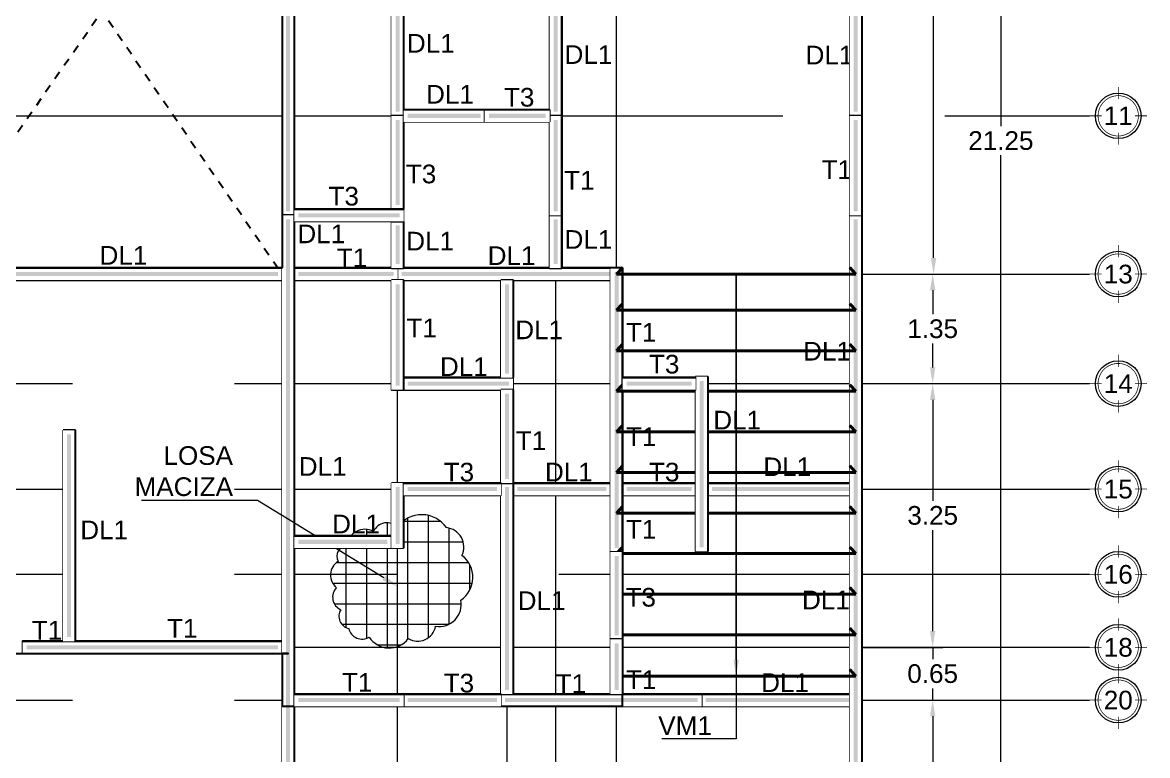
# Model space of a CAD drawing. Header units: metres. Extents: x 14 to 161, y 5 to 309.
# Drawn here: x 120.89 to 134.76, y 149.14 to 158.17 of the extents above; entities that cross this region are included whole.
import ezdxf
from ezdxf import colors
from ezdxf.entities.mleader import LeaderData, LeaderLine
from ezdxf.enums import TextEntityAlignment as Align
from ezdxf.math import Vec2, Vec3

# ---------------------------------------------------------------- set-up
doc = ezdxf.new("R2010")
doc.units = ezdxf.units.M
doc.set_wipeout_variables(frame=1)
doc.header["$PDMODE"] = 35
for name, pattern in [('ACAD_ISO04W100', [30, 24, -3, 0, -3]), ('CENTRO2', [0.9, 0.6, -0.1, 0.1, -0.1]), ('LÍNEAS_OCULTAS2', [0.1875, 0.125, -0.0625])]:
    doc.linetypes.add(name, pattern=pattern)
for name, color, linetype, lineweight in [('E-Armado', 2, 'Continuous', 18), ('E-Burbuja eje', 5, 'Continuous', 15), ('E-Ejes', 1, 'CENTRO2', 9), ('E-Textos', 3, 'Continuous', 15), ('E-Viga de Madera1', 3, 'ACAD_ISO04W100', 40)]:
    doc.layers.add(name, color=color, linetype=linetype, lineweight=lineweight)
for name, color, linetype in [('E-Cotas', 2, 'Continuous'), ('E-Dala', 3, 'Continuous'), ('E-Limites', 1, 'Continuous'), ('E-Trabe', 4, 'Continuous'), ('E-TRABE 3', 8, 'Continuous'), ('E-Vacio', 1, 'LÍNEAS_OCULTAS2')]:
    doc.layers.add(name, color=color, linetype=linetype)
doc.styles.add('ARIAL', font='arial.ttf')
doc.styles.add('General', font='arial.ttf', dxfattribs={"height": 2.3})
doc.linetypes.add('LÍMITE2', pattern='A,6.35,-2.54,[132,ltypeshp.shx,S=2.54,R=0,X=-2.54,Y=0],-2.54,25.4', length=36.83)
doc.dimstyles.new('Generales', dxfattribs={"dimscale": 0, "dimtxt": 2.3, "dimasz": 2, "dimexe": 1.25, "dimexo": 0.625, "dimtad": 0, "dimtih": 1, "dimtoh": 1, "dimzin": 1, "dimdsep": 46, "dimtxsty": 'General', "dimcen": 2, "dimclrd": 2, "dimclre": 2, "dimclrt": 3, "dimadec": 0, "dimazin": 0, "dimtfac": 1, "dimtmove": 0, "dimatfit": 3, "dimfxl": 1, "dimlwd": 13, "dimlwe": 13, "dimarcsym": 0})

# ---------------------------------------------------------------- blocks, each defined once
blk = doc.blocks.new('*D894')
at = {"layer": 'Defpoints', "color": 0, "transparency": 16777216}
for p in [(131.179, 162.87), (131.179, 155.07), (132.127, 155.07)]:
    blk.add_point(p, dxfattribs=at)
at = {"layer": 'E-Cotas', "color": 2, "linetype": 'Continuous', "lineweight": 13, "transparency": 16777216}
for p, q in [((131.242, 162.87), (132.252, 162.87)), ((132.127, 162.67), (132.127, 159.15)), ((132.127, 155.27), (132.127, 158.79)), ((131.242, 155.07), (132.252, 155.07))]:
    blk.add_line(p, q, dxfattribs=at)
at = {"layer": 'E-Cotas', "color": 2, "transparency": 16777216}
for points in [[(132.094, 162.67), (132.161, 162.67), (132.127, 162.87)], [(132.094, 155.27), (132.161, 155.27), (132.127, 155.07)]]:
    blk.add_solid(points, dxfattribs=at)
at = {"layer": 'E-Cotas', "color": 3, "transparency": 16777216, "insert": (132.127, 158.97), "char_height": 0.23, "attachment_point": 5, "style": 'General'}
blk.add_mtext('7.80', dxfattribs=at)
blk = doc.blocks.new('*D895')
at = {"layer": 'Defpoints', "color": 0, "transparency": 16777216}
for p in [(131.168, 155.07), (131.168, 153.72), (132.116, 153.72)]:
    blk.add_point(p, dxfattribs=at)
at = {"layer": 'E-Cotas', "color": 2, "linetype": 'Continuous', "lineweight": 13, "transparency": 16777216}
for p, q in [((131.23, 155.07), (132.241, 155.07)), ((132.116, 154.87), (132.116, 154.575)), ((132.116, 153.92), (132.116, 154.215)), ((131.23, 153.72), (132.241, 153.72))]:
    blk.add_line(p, q, dxfattribs=at)
at = {"layer": 'E-Cotas', "color": 2, "transparency": 16777216}
for points in [[(132.083, 154.87), (132.149, 154.87), (132.116, 155.07)], [(132.083, 153.92), (132.149, 153.92), (132.116, 153.72)]]:
    blk.add_solid(points, dxfattribs=at)
at = {"layer": 'E-Cotas', "color": 3, "transparency": 16777216, "insert": (132.116, 154.395), "char_height": 0.23, "attachment_point": 5, "style": 'General'}
blk.add_mtext('1.35', dxfattribs=at)
blk = doc.blocks.new('*D896')
at = {"layer": 'Defpoints', "color": 0, "transparency": 16777216}
for p in [(131.168, 153.72), (131.168, 150.47), (132.116, 150.47)]:
    blk.add_point(p, dxfattribs=at)
at = {"layer": 'E-Cotas', "color": 2, "linetype": 'Continuous', "lineweight": 13, "transparency": 16777216}
for p, q in [((131.23, 153.72), (132.241, 153.72)), ((132.116, 153.52), (132.116, 152.275)), ((132.116, 150.67), (132.116, 151.915)), ((131.23, 150.47), (132.241, 150.47))]:
    blk.add_line(p, q, dxfattribs=at)
at = {"layer": 'E-Cotas', "color": 2, "transparency": 16777216}
for points in [[(132.083, 153.52), (132.149, 153.52), (132.116, 153.72)], [(132.083, 150.67), (132.149, 150.67), (132.116, 150.47)]]:
    blk.add_solid(points, dxfattribs=at)
at = {"layer": 'E-Cotas', "color": 3, "transparency": 16777216, "insert": (132.116, 152.095), "char_height": 0.23, "attachment_point": 5, "style": 'General'}
blk.add_mtext('3.25', dxfattribs=at)
blk = doc.blocks.new('*D897')
at = {"layer": 'Defpoints', "color": 0, "transparency": 16777216}
for p in [(131.168, 150.47), (131.168, 149.82), (132.116, 149.82)]:
    blk.add_point(p, dxfattribs=at)
at = {"layer": 'E-Cotas', "color": 2, "linetype": 'Continuous', "lineweight": 13, "transparency": 16777216}
for p, q in [((132.116, 150.67), (132.116, 150.87)), ((131.23, 150.47), (132.241, 150.47)), ((132.116, 150.47), (132.116, 150.325)), ((132.116, 149.82), (132.116, 149.965)), ((131.23, 149.82), (132.241, 149.82)), ((132.116, 149.62), (132.116, 149.42))]:
    blk.add_line(p, q, dxfattribs=at)
at = {"layer": 'E-Cotas', "color": 2, "transparency": 16777216}
for points in [[(132.083, 150.67), (132.149, 150.67), (132.116, 150.47)], [(132.083, 149.62), (132.149, 149.62), (132.116, 149.82)]]:
    blk.add_solid(points, dxfattribs=at)
at = {"layer": 'E-Cotas', "color": 3, "transparency": 16777216, "insert": (132.116, 150.145), "char_height": 0.23, "attachment_point": 5, "style": 'General'}
blk.add_mtext('0.65', dxfattribs=at)
blk = doc.blocks.new('*D898')
at = {"layer": 'Defpoints', "color": 0, "transparency": 16777216}
for p in [(131.168, 149.82), (132.116, 149.82), (131.168, 147.22)]:
    blk.add_point(p, dxfattribs=at)
at = {"layer": 'E-Cotas', "color": 2, "linetype": 'Continuous', "lineweight": 13, "transparency": 16777216}
for p, q in [((131.23, 149.82), (132.241, 149.82)), ((132.116, 149.62), (132.116, 148.7)), ((132.116, 147.42), (132.116, 148.34)), ((131.23, 147.22), (132.241, 147.22))]:
    blk.add_line(p, q, dxfattribs=at)
at = {"layer": 'E-Cotas', "color": 2, "transparency": 16777216}
for points in [[(132.083, 149.62), (132.149, 149.62), (132.116, 149.82)], [(132.083, 147.42), (132.149, 147.42), (132.116, 147.22)]]:
    blk.add_solid(points, dxfattribs=at)
at = {"layer": 'E-Cotas', "color": 3, "transparency": 16777216, "insert": (132.116, 148.52), "char_height": 0.23, "attachment_point": 5, "style": 'General'}
blk.add_mtext('2.60', dxfattribs=at)
blk = doc.blocks.new('*D899')
at = {"layer": 'Defpoints', "color": 0, "transparency": 16777216}
for p in [(131.168, 168.47), (132.957, 168.47), (131.168, 147.22)]:
    blk.add_point(p, dxfattribs=at)
at = {"layer": 'E-Cotas', "color": 2, "linetype": 'Continuous', "lineweight": 13, "transparency": 16777216}
for p, q in [((131.23, 168.47), (133.082, 168.47)), ((132.957, 168.27), (132.957, 156.894)), ((132.957, 147.42), (132.957, 156.534)), ((131.23, 147.22), (133.082, 147.22))]:
    blk.add_line(p, q, dxfattribs=at)
at = {"layer": 'E-Cotas', "color": 2, "transparency": 16777216}
for points in [[(132.923, 168.27), (132.99, 168.27), (132.957, 168.47)], [(132.923, 147.42), (132.99, 147.42), (132.957, 147.22)]]:
    blk.add_solid(points, dxfattribs=at)
at = {"layer": 'E-Cotas', "color": 3, "transparency": 16777216, "insert": (132.957, 156.714), "char_height": 0.23, "attachment_point": 5, "style": 'General'}
blk.add_mtext('21.25', dxfattribs=at)
blk = doc.blocks.new('k-burb-colmn')
at = {"const_width": 0.00024}
for points in [[(0, 0.0055), (0, 0.0095)], [(0, 0.0055), (0, 0.0095)], [(-0.0055, 0), (-0.0095, 0)], [(-0.0055, 0), (-0.0095, 0)], [(0.0055, 0), (0.0095, 0)], [(0.0055, 0), (0.0095, 0)], [(0, -0.0055), (0, -0.0095)], [(0, -0.0055), (0, -0.0095)]]:
    blk.add_lwpolyline(points, dxfattribs=at)
blk.add_lwpolyline([(-0.00663, 0, 1), (0.00663, 0, 1)], format="xyb", close=True, dxfattribs=at)
blk.add_lwpolyline([(-0.00663, 0, 1), (0.00663, 0, 1)], format="xyb", close=True, dxfattribs=at)
at = {"linetype": 'Continuous'}
blk.add_circle((0, 0), 0.0075, dxfattribs=at)
blk.add_circle((0, 0), 0.0075, dxfattribs=at)
at = {"color": 2, "style": 'ARIAL'}
blk.add_attdef('NUM', text='', height=0.023, dxfattribs=at).set_placement((0.00124, 0.00008), align=Align.MIDDLE_CENTER)
blk = doc.blocks.new('*U639')
for points in [[(-0.575, -0.075), (3.9, -0.075), (3.9, 0.075), (-0.575, 0.075)], [(-0.525, -0.025), (3.85, -0.025), (3.85, 0.025), (-0.525, 0.025)]]:
    blk.add_lwpolyline(points, close=True)
blk.add_wipeout([(-0.575, -0.075), (3.9, -0.075), (3.9, 0.075), (-0.575, 0.075)])
at = {"linetype": 'ByBlock'}
h = blk.add_hatch(color=256, dxfattribs=at)
h.dxf.hatch_style = 1
h.paths.add_polyline_path([(3.85, -0.025), (3.85, 0.025), (-0.525, 0.025), (-0.525, -0.025)])
blk.add_line((-0.575, 0.075), (3.9, 0.075))
blk = doc.blocks.new('*U632')
for points in [[(-0.5, -0.075), (0.85, -0.075), (0.85, 0.075), (-0.5, 0.075)], [(-0.45, -0.025), (0.8, -0.025), (0.8, 0.025), (-0.45, 0.025)]]:
    blk.add_lwpolyline(points, close=True)
blk.add_wipeout([(-0.5, -0.075), (0.85, -0.075), (0.85, 0.075), (-0.5, 0.075)])
at = {"linetype": 'ByBlock'}
h = blk.add_hatch(color=256, dxfattribs=at)
h.dxf.hatch_style = 1
h.paths.add_polyline_path([(0.8, -0.025), (0.8, 0.025), (-0.45, 0.025), (-0.45, -0.025)])
blk.add_line((-0.5, 0.075), (0.85, 0.075))
blk = doc.blocks.new('*U608')
for points in [[(-0.5, -0.075), (0.7, -0.075), (0.7, 0.075), (-0.5, 0.075)], [(-0.45, -0.025), (0.65, -0.025), (0.65, 0.025), (-0.45, 0.025)]]:
    blk.add_lwpolyline(points, close=True)
blk.add_wipeout([(-0.5, -0.075), (0.7, -0.075), (0.7, 0.075), (-0.5, 0.075)])
at = {"linetype": 'ByBlock'}
h = blk.add_hatch(color=256, dxfattribs=at)
h.dxf.hatch_style = 1
h.paths.add_polyline_path([(0.65, -0.025), (0.65, 0.025), (-0.45, 0.025), (-0.45, -0.025)])
blk.add_line((-0.5, 0.075), (0.7, 0.075))
blk = doc.blocks.new('*U757')
for points in [[(-0.575, -0.075), (2.125, -0.075), (2.125, 0.075), (-0.575, 0.075)], [(-0.525, -0.025), (2.075, -0.025), (2.075, 0.025), (-0.525, 0.025)]]:
    blk.add_lwpolyline(points, close=True)
blk.add_wipeout([(-0.575, -0.075), (2.125, -0.075), (2.125, 0.075), (-0.575, 0.075)])
at = {"linetype": 'ByBlock'}
h = blk.add_hatch(color=256, dxfattribs=at)
h.dxf.hatch_style = 1
h.paths.add_polyline_path([(2.075, -0.025), (2.075, 0.025), (-0.525, 0.025), (-0.525, -0.025)])
blk.add_line((-0.575, 0.075), (2.125, 0.075))
blk = doc.blocks.new('*U758')
for points in [[(-0.575, -0.075), (1.325, -0.075), (1.325, 0.075), (-0.575, 0.075)], [(-0.525, -0.025), (1.275, -0.025), (1.275, 0.025), (-0.525, 0.025)]]:
    blk.add_lwpolyline(points, close=True)
blk.add_wipeout([(-0.575, -0.075), (1.325, -0.075), (1.325, 0.075), (-0.575, 0.075)])
at = {"linetype": 'ByBlock'}
h = blk.add_hatch(color=256, dxfattribs=at)
h.dxf.hatch_style = 1
h.paths.add_polyline_path([(1.275, -0.025), (1.275, 0.025), (-0.525, 0.025), (-0.525, -0.025)])
blk.add_line((-0.575, 0.075), (1.325, 0.075))
blk = doc.blocks.new('*U774')
for points in [[(-0.635, -0.075), (1.965, -0.075), (1.965, 0.075), (-0.635, 0.075)], [(-0.585, -0.025), (1.915, -0.025), (1.915, 0.025), (-0.585, 0.025)]]:
    blk.add_lwpolyline(points, close=True)
blk.add_wipeout([(-0.635, -0.075), (1.965, -0.075), (1.965, 0.075), (-0.635, 0.075)])
at = {"linetype": 'ByBlock'}
h = blk.add_hatch(color=256, dxfattribs=at)
h.dxf.hatch_style = 1
h.paths.add_polyline_path([(1.915, -0.025), (1.915, 0.025), (-0.585, 0.025), (-0.585, -0.025)])
blk.add_line((-0.635, 0.075), (1.965, 0.075))
blk = doc.blocks.new('*U773')
for points in [[(-0.635, -0.075), (2.04, -0.075), (2.04, 0.075), (-0.635, 0.075)], [(-0.585, -0.025), (1.99, -0.025), (1.99, 0.025), (-0.585, 0.025)]]:
    blk.add_lwpolyline(points, close=True)
blk.add_wipeout([(-0.635, -0.075), (2.04, -0.075), (2.04, 0.075), (-0.635, 0.075)])
at = {"linetype": 'ByBlock'}
h = blk.add_hatch(color=256, dxfattribs=at)
h.dxf.hatch_style = 1
h.paths.add_polyline_path([(1.99, -0.025), (1.99, 0.025), (-0.585, 0.025), (-0.585, -0.025)])
blk.add_line((-0.635, 0.075), (2.04, 0.075))
blk = doc.blocks.new('*U1026')
for points in [[(-0.5, -0.075), (1.325, -0.075), (1.325, 0.075), (-0.5, 0.075)], [(-0.45, -0.025), (1.275, -0.025), (1.275, 0.025), (-0.45, 0.025)]]:
    blk.add_lwpolyline(points, close=True)
blk.add_wipeout([(-0.5, -0.075), (1.325, -0.075), (1.325, 0.075), (-0.5, 0.075)])
at = {"linetype": 'ByBlock'}
h = blk.add_hatch(color=256, dxfattribs=at)
h.dxf.hatch_style = 1
h.paths.add_polyline_path([(1.275, -0.025), (1.275, 0.025), (-0.45, 0.025), (-0.45, -0.025)])
blk.add_line((-0.5, 0.075), (1.325, 0.075))
blk = doc.blocks.new('*U775')
for points in [[(-0.71, -0.075), (7.865, -0.075), (7.865, 0.075), (-0.71, 0.075)], [(-0.66, -0.025), (7.815, -0.025), (7.815, 0.025), (-0.66, 0.025)]]:
    blk.add_lwpolyline(points, close=True)
blk.add_wipeout([(-0.71, -0.075), (7.865, -0.075), (7.865, 0.075), (-0.71, 0.075)])
at = {"linetype": 'ByBlock'}
h = blk.add_hatch(color=256, dxfattribs=at)
h.dxf.hatch_style = 1
h.paths.add_polyline_path([(7.815, -0.025), (7.815, 0.025), (-0.66, 0.025), (-0.66, -0.025)])
blk.add_line((-0.71, 0.075), (7.865, 0.075))
blk = doc.blocks.new('*U786')
for points in [[(-0.425, -0.075), (6.575, -0.075), (6.575, 0.075), (-0.425, 0.075)], [(-0.375, -0.025), (6.525, -0.025), (6.525, 0.025), (-0.375, 0.025)]]:
    blk.add_lwpolyline(points, close=True)
blk.add_wipeout([(-0.425, -0.075), (6.575, -0.075), (6.575, 0.075), (-0.425, 0.075)])
at = {"linetype": 'ByBlock'}
h = blk.add_hatch(color=256, dxfattribs=at)
h.dxf.hatch_style = 1
h.paths.add_polyline_path([(6.525, -0.025), (6.525, 0.025), (-0.375, 0.025), (-0.375, -0.025)])
blk.add_line((-0.425, 0.075), (6.575, 0.075))
blk = doc.blocks.new('*U794')
for points in [[(-0.425, -0.075), (0.85, -0.075), (0.85, 0.075), (-0.425, 0.075)], [(-0.375, -0.025), (0.8, -0.025), (0.8, 0.025), (-0.375, 0.025)]]:
    blk.add_lwpolyline(points, close=True)
blk.add_wipeout([(-0.425, -0.075), (0.85, -0.075), (0.85, 0.075), (-0.425, 0.075)])
at = {"linetype": 'ByBlock'}
h = blk.add_hatch(color=256, dxfattribs=at)
h.dxf.hatch_style = 1
h.paths.add_polyline_path([(0.8, -0.025), (0.8, 0.025), (-0.375, 0.025), (-0.375, -0.025)])
blk.add_line((-0.425, 0.075), (0.85, 0.075))
blk = doc.blocks.new('*U1025')
for points in [[(-0.425, -0.075), (0.475, -0.075), (0.475, 0.075), (-0.425, 0.075)], [(-0.375, -0.025), (0.425, -0.025), (0.425, 0.025), (-0.375, 0.025)]]:
    blk.add_lwpolyline(points, close=True)
blk.add_wipeout([(-0.425, -0.075), (0.475, -0.075), (0.475, 0.075), (-0.425, 0.075)])
at = {"linetype": 'ByBlock'}
h = blk.add_hatch(color=256, dxfattribs=at)
h.dxf.hatch_style = 1
h.paths.add_polyline_path([(0.425, -0.025), (0.425, 0.025), (-0.375, 0.025), (-0.375, -0.025)])
blk.add_line((-0.425, 0.075), (0.475, 0.075))
blk = doc.blocks.new('*U802')
for points in [[(2.125, -0.075), (4.6, -0.075), (4.6, 0.075), (2.125, 0.075)], [(2.175, -0.025), (4.55, -0.025), (4.55, 0.025), (2.175, 0.025)]]:
    blk.add_lwpolyline(points, close=True)
blk.add_wipeout([(2.125, -0.075), (4.6, -0.075), (4.6, 0.075), (2.125, 0.075)])
at = {"linetype": 'ByBlock'}
h = blk.add_hatch(color=256, dxfattribs=at)
h.dxf.hatch_style = 1
h.paths.add_polyline_path([(4.55, -0.025), (4.55, 0.025), (2.175, 0.025), (2.175, -0.025)])
blk.add_line((2.125, 0.075), (4.6, 0.075))
blk = doc.blocks.new('*U801')
for points in [[(2.125, -0.075), (5.325, -0.075), (5.325, 0.075), (2.125, 0.075)], [(2.175, -0.025), (5.275, -0.025), (5.275, 0.025), (2.175, 0.025)]]:
    blk.add_lwpolyline(points, close=True)
blk.add_wipeout([(2.125, -0.075), (5.325, -0.075), (5.325, 0.075), (2.125, 0.075)])
at = {"linetype": 'ByBlock'}
h = blk.add_hatch(color=256, dxfattribs=at)
h.dxf.hatch_style = 1
h.paths.add_polyline_path([(5.275, -0.025), (5.275, 0.025), (2.175, 0.025), (2.175, -0.025)])
blk.add_line((2.125, 0.075), (5.325, 0.075))
blk = doc.blocks.new('*U803')
for points in [[(-0.635, -0.075), (7.94, -0.075), (7.94, 0.075), (-0.635, 0.075)], [(-0.585, -0.025), (7.89, -0.025), (7.89, 0.025), (-0.585, 0.025)]]:
    blk.add_lwpolyline(points, close=True)
blk.add_wipeout([(-0.635, -0.075), (7.94, -0.075), (7.94, 0.075), (-0.635, 0.075)])
at = {"linetype": 'ByBlock'}
h = blk.add_hatch(color=256, dxfattribs=at)
h.dxf.hatch_style = 1
h.paths.add_polyline_path([(7.89, -0.025), (7.89, 0.025), (-0.585, 0.025), (-0.585, -0.025)])
blk.add_line((-0.635, 0.075), (7.94, 0.075))
blk = doc.blocks.new('*U810')
for points in [[(-0.635, -0.075), (0.565, -0.075), (0.565, 0.075), (-0.635, 0.075)], [(-0.585, -0.025), (0.515, -0.025), (0.515, 0.025), (-0.585, 0.025)]]:
    blk.add_lwpolyline(points, close=True)
blk.add_wipeout([(-0.635, -0.075), (0.565, -0.075), (0.565, 0.075), (-0.635, 0.075)])
at = {"linetype": 'ByBlock'}
h = blk.add_hatch(color=256, dxfattribs=at)
h.dxf.hatch_style = 1
h.paths.add_polyline_path([(0.515, -0.025), (0.515, 0.025), (-0.585, 0.025), (-0.585, -0.025)])
blk.add_line((-0.635, 0.075), (0.565, 0.075))
blk = doc.blocks.new('*U1020')
for points in [[(-0.61, -0.075), (-0.035, -0.075), (-0.035, 0.075), (-0.61, 0.075)], [(-0.56, -0.025), (-0.085, -0.025), (-0.085, 0.025), (-0.56, 0.025)]]:
    blk.add_lwpolyline(points, close=True)
blk.add_wipeout([(-0.61, -0.075), (-0.035, -0.075), (-0.035, 0.075), (-0.61, 0.075)])
at = {"linetype": 'ByBlock'}
h = blk.add_hatch(color=256, dxfattribs=at)
h.dxf.hatch_style = 1
h.paths.add_polyline_path([(-0.56, 0.025), (-0.56, -0.025), (-0.085, -0.025), (-0.085, 0.025)])
blk.add_line((-0.61, 0.075), (-0.035, 0.075))
blk = doc.blocks.new('*U807')
for points in [[(-0.685, -0.075), (-0.035, -0.075), (-0.035, 0.075), (-0.685, 0.075)], [(-0.635, -0.025), (-0.085, -0.025), (-0.085, 0.025), (-0.635, 0.025)]]:
    blk.add_lwpolyline(points, close=True)
blk.add_wipeout([(-0.685, -0.075), (-0.035, -0.075), (-0.035, 0.075), (-0.685, 0.075)])
at = {"linetype": 'ByBlock'}
h = blk.add_hatch(color=256, dxfattribs=at)
h.dxf.hatch_style = 1
h.paths.add_polyline_path([(-0.635, 0.025), (-0.635, -0.025), (-0.085, -0.025), (-0.085, 0.025)])
blk.add_line((-0.685, 0.075), (-0.035, 0.075))
blk = doc.blocks.new('*U811')
for points in [[(-0.5, -0.075), (3, -0.075), (3, 0.075), (-0.5, 0.075)], [(-0.45, -0.025), (2.95, -0.025), (2.95, 0.025), (-0.45, 0.025)]]:
    blk.add_lwpolyline(points, close=True)
blk.add_wipeout([(-0.5, -0.075), (3, -0.075), (3, 0.075), (-0.5, 0.075)])
at = {"linetype": 'ByBlock'}
h = blk.add_hatch(color=256, dxfattribs=at)
h.dxf.hatch_style = 1
h.paths.add_polyline_path([(2.95, -0.025), (2.95, 0.025), (-0.45, 0.025), (-0.45, -0.025)])
blk.add_line((-0.5, 0.075), (3, 0.075))
blk = doc.blocks.new('*U784')
for points in [[(-0.5, -0.075), (0.65, -0.075), (0.65, 0.075), (-0.5, 0.075)], [(-0.45, -0.025), (0.6, -0.025), (0.6, 0.025), (-0.45, 0.025)]]:
    blk.add_lwpolyline(points, close=True)
blk.add_wipeout([(-0.5, -0.075), (0.65, -0.075), (0.65, 0.075), (-0.5, 0.075)])
at = {"linetype": 'ByBlock'}
h = blk.add_hatch(color=256, dxfattribs=at)
h.dxf.hatch_style = 1
h.paths.add_polyline_path([(0.6, -0.025), (0.6, 0.025), (-0.45, 0.025), (-0.45, -0.025)])
blk.add_line((-0.5, 0.075), (0.65, 0.075))
blk = doc.blocks.new('*U808')
for points in [[(-0.5, -0.075), (0.725, -0.075), (0.725, 0.075), (-0.5, 0.075)], [(-0.45, -0.025), (0.675, -0.025), (0.675, 0.025), (-0.45, 0.025)]]:
    blk.add_lwpolyline(points, close=True)
blk.add_wipeout([(-0.5, -0.075), (0.725, -0.075), (0.725, 0.075), (-0.5, 0.075)])
at = {"linetype": 'ByBlock'}
h = blk.add_hatch(color=256, dxfattribs=at)
h.dxf.hatch_style = 1
h.paths.add_polyline_path([(0.675, -0.025), (0.675, 0.025), (-0.45, 0.025), (-0.45, -0.025)])
blk.add_line((-0.5, 0.075), (0.725, 0.075))
blk = doc.blocks.new('*U813')
for points in [[(-0.785, -0.075), (1.814, -0.075), (1.814, 0.075), (-0.785, 0.075)], [(-0.735, -0.025), (1.764, -0.025), (1.764, 0.025), (-0.735, 0.025)]]:
    blk.add_lwpolyline(points, close=True)
blk.add_wipeout([(-0.785, -0.075), (1.814, -0.075), (1.814, 0.075), (-0.785, 0.075)])
at = {"linetype": 'ByBlock'}
h = blk.add_hatch(color=256, dxfattribs=at)
h.dxf.hatch_style = 1
h.paths.add_polyline_path([(1.764, -0.025), (1.764, 0.025), (-0.735, 0.025), (-0.735, -0.025)])
blk.add_line((-0.785, 0.075), (1.814, 0.075))
blk = doc.blocks.new('*U1019')
for points in [[(-0.425, -0.075), (0.925, -0.075), (0.925, 0.075), (-0.425, 0.075)], [(-0.375, -0.025), (0.875, -0.025), (0.875, 0.025), (-0.375, 0.025)]]:
    blk.add_lwpolyline(points, close=True)
blk.add_wipeout([(-0.425, -0.075), (0.925, -0.075), (0.925, 0.075), (-0.425, 0.075)])
at = {"linetype": 'ByBlock'}
h = blk.add_hatch(color=256, dxfattribs=at)
h.dxf.hatch_style = 1
h.paths.add_polyline_path([(0.875, -0.025), (0.875, 0.025), (-0.375, 0.025), (-0.375, -0.025)])
blk.add_line((-0.425, 0.075), (0.925, 0.075))
blk = doc.blocks.new('*U1022')
for points in [[(0.18, -0.075), (1.18, -0.075), (1.18, 0.075), (0.18, 0.075)], [(0.23, -0.025), (1.13, -0.025), (1.13, 0.025), (0.23, 0.025)]]:
    blk.add_lwpolyline(points, close=True)
blk.add_wipeout([(0.18, -0.075), (1.18, -0.075), (1.18, 0.075), (0.18, 0.075)])
at = {"linetype": 'ByBlock'}
h = blk.add_hatch(color=256, dxfattribs=at)
h.dxf.hatch_style = 1
h.paths.add_polyline_path([(1.13, -0.025), (1.13, 0.025), (0.23, 0.025), (0.23, -0.025)])
blk.add_line((0.18, 0.075), (1.18, 0.075))
blk = doc.blocks.new('*U1021')
for points in [[(0.33, -0.075), (1.13, -0.075), (1.13, 0.075), (0.33, 0.075)], [(0.38, -0.025), (1.08, -0.025), (1.08, 0.025), (0.38, 0.025)]]:
    blk.add_lwpolyline(points, close=True)
blk.add_wipeout([(0.33, -0.075), (1.13, -0.075), (1.13, 0.075), (0.33, 0.075)])
at = {"linetype": 'ByBlock'}
h = blk.add_hatch(color=256, dxfattribs=at)
h.dxf.hatch_style = 1
h.paths.add_polyline_path([(1.08, -0.025), (1.08, 0.025), (0.38, 0.025), (0.38, -0.025)])
blk.add_line((0.33, 0.075), (1.13, 0.075))
blk = doc.blocks.new('*U1024')
for points in [[(-0.635, -0.075), (1.515, -0.075), (1.515, 0.075), (-0.635, 0.075)], [(-0.585, -0.025), (1.465, -0.025), (1.465, 0.025), (-0.585, 0.025)]]:
    blk.add_lwpolyline(points, close=True)
blk.add_wipeout([(-0.635, -0.075), (1.515, -0.075), (1.515, 0.075), (-0.635, 0.075)])
at = {"linetype": 'ByBlock'}
h = blk.add_hatch(color=256, dxfattribs=at)
h.dxf.hatch_style = 1
h.paths.add_polyline_path([(1.465, -0.025), (1.465, 0.025), (-0.585, 0.025), (-0.585, -0.025)])
blk.add_line((-0.635, 0.075), (1.515, 0.075))
blk = doc.blocks.new('*U792')
for points in [[(-0.5, -0.075), (0.575, -0.075), (0.575, 0.075), (-0.5, 0.075)], [(-0.45, -0.025), (0.525, -0.025), (0.525, 0.025), (-0.45, 0.025)]]:
    blk.add_lwpolyline(points, close=True)
blk.add_wipeout([(-0.5, -0.075), (0.575, -0.075), (0.575, 0.075), (-0.5, 0.075)])
at = {"linetype": 'ByBlock'}
h = blk.add_hatch(color=256, dxfattribs=at)
h.dxf.hatch_style = 1
h.paths.add_polyline_path([(0.525, -0.025), (0.525, 0.025), (-0.45, 0.025), (-0.45, -0.025)])
blk.add_line((-0.5, 0.075), (0.575, 0.075))
blk = doc.blocks.new('*U1027')
for points in [[(-0.5, -0.075), (0.175, -0.075), (0.175, 0.075), (-0.5, 0.075)], [(-0.45, -0.025), (0.125, -0.025), (0.125, 0.025), (-0.45, 0.025)]]:
    blk.add_lwpolyline(points, close=True)
blk.add_wipeout([(-0.5, -0.075), (0.175, -0.075), (0.175, 0.075), (-0.5, 0.075)])
at = {"linetype": 'ByBlock'}
h = blk.add_hatch(color=256, dxfattribs=at)
h.dxf.hatch_style = 1
h.paths.add_polyline_path([(0.125, -0.025), (0.125, 0.025), (-0.45, 0.025), (-0.45, -0.025)])
blk.add_line((-0.5, 0.075), (0.175, 0.075))
blk = doc.blocks.new('*U634')
for points in [[(-0.575, -0.075), (0.625, -0.075), (0.625, 0.075), (-0.575, 0.075)], [(-0.525, -0.025), (0.575, -0.025), (0.575, 0.025), (-0.525, 0.025)]]:
    blk.add_lwpolyline(points, close=True)
blk.add_wipeout([(-0.575, -0.075), (0.625, -0.075), (0.625, 0.075), (-0.575, 0.075)])
at = {"linetype": 'ByBlock'}
h = blk.add_hatch(color=256, dxfattribs=at)
h.dxf.hatch_style = 1
h.paths.add_polyline_path([(0.575, -0.025), (0.575, 0.025), (-0.525, 0.025), (-0.525, -0.025)])
blk.add_line((-0.575, 0.075), (0.625, 0.075))
blk = doc.blocks.new('*U1028')
for points in [[(-0.635, -0.075), (0.165, -0.075), (0.165, 0.075), (-0.635, 0.075)], [(-0.585, -0.025), (0.115, -0.025), (0.115, 0.025), (-0.585, 0.025)]]:
    blk.add_lwpolyline(points, close=True)
blk.add_wipeout([(-0.635, -0.075), (0.165, -0.075), (0.165, 0.075), (-0.635, 0.075)])
at = {"linetype": 'ByBlock'}
h = blk.add_hatch(color=256, dxfattribs=at)
h.dxf.hatch_style = 1
h.paths.add_polyline_path([(0.115, -0.025), (0.115, 0.025), (-0.585, 0.025), (-0.585, -0.025)])
blk.add_line((-0.635, 0.075), (0.165, 0.075))
blk = doc.blocks.new('*U1029')
for points in [[(-0.725, -0.075), (0.475, -0.075), (0.475, 0.075), (-0.725, 0.075)], [(-0.675, -0.025), (0.425, -0.025), (0.425, 0.025), (-0.675, 0.025)]]:
    blk.add_lwpolyline(points, close=True)
blk.add_wipeout([(-0.725, -0.075), (0.475, -0.075), (0.475, 0.075), (-0.725, 0.075)])
at = {"linetype": 'ByBlock'}
h = blk.add_hatch(color=256, dxfattribs=at)
h.dxf.hatch_style = 1
h.paths.add_polyline_path([(0.425, -0.025), (0.425, 0.025), (-0.675, 0.025), (-0.675, -0.025)])
blk.add_line((-0.725, 0.075), (0.475, 0.075))
blk = doc.blocks.new('*U1030')
for points in [[(-0.876, -0.075), (0.475, -0.075), (0.475, 0.075), (-0.876, 0.075)], [(-0.826, -0.025), (0.425, -0.025), (0.425, 0.025), (-0.826, 0.025)]]:
    blk.add_lwpolyline(points, close=True)
blk.add_wipeout([(-0.876, -0.075), (0.475, -0.075), (0.475, 0.075), (-0.876, 0.075)])
at = {"linetype": 'ByBlock'}
h = blk.add_hatch(color=256, dxfattribs=at)
h.dxf.hatch_style = 1
h.paths.add_polyline_path([(0.425, -0.025), (0.425, 0.025), (-0.826, 0.025), (-0.826, -0.025)])
blk.add_line((-0.876, 0.075), (0.475, 0.075))

msp = doc.modelspace()

# ---------------------------------------------------------------- hatches: boundary and pattern name
at = {"layer": 'E-Armado'}
h = msp.add_hatch(dxfattribs=at)
h.set_pattern_fill('NET', color=4, scale=0.08, style=0)
h.set_pattern_definition([(0, (-4481.6602, -78.8621), (0, 0.254), []), (90, (-4481.6602, -78.8621), (-0.254, 2e-17), [])])
h.paths.add_polyline_path([(125.51791, 151.95164, 0.52056705), (125.22046, 151.89879, 0.52056705), (124.88997, 151.72706, 0.52056705), (124.78422, 151.52891, 0.52056705), (124.76439, 151.20526, 0.52056705), (124.81726, 150.93445, 0.52056705), (124.91641, 150.70327, 0.52056705), (125.16759, 150.59759, 0.52056705), (125.6501, 150.57777, 0.52056705), (125.98721, 150.72969, 0.52056705), (126.29787, 151.05334, 0.52056705), (126.31109, 151.60156, 0.52056705), (126.1194, 151.94503, 0.52056705)])

# ---------------------------------------------------------------- linework, layer by layer
msp.add_lwpolyline([(125.51791, 151.95164, 0.52056705), (125.22046, 151.89879, 0.52056705), (124.88997, 151.72706, 0.52056705), (124.78422, 151.52891, 0.52056705), (124.76439, 151.20526, 0.52056705), (124.81726, 150.93445, 0.52056705), (124.91641, 150.70327, 0.52056705), (125.16759, 150.59759, 0.52056705), (125.6501, 150.57777, 0.52056705), (125.98721, 150.72969, 0.52056705), (126.29787, 151.05334, 0.52056705), (126.31109, 151.60156, 0.52056705), (126.1194, 151.94503, 0.52056705)], format="xyb", close=True, dxfattribs=at)
at = {"layer": 'E-Dala', "color": 3, "linetype": 'LÍMITE2', "ltscale": 0.1}
for p, q in [((125.51791, 155.07007), (125.51791, 155.79507)), ((127.46791, 155.79507), (127.46791, 155.07007))]:
    msp.add_line(p, q, dxfattribs=at)
at = {"layer": 'E-Ejes', "ltscale": 20}
for points in [[(128.21791, 155.07007), (128.21791, 170.94711)], [(118.26791, 157.02007), (134.04795, 157.02007)], [(127.46791, 144.69271), (127.46791, 155.07007)], [(131.16791, 155.07007), (134.04795, 155.07007)], [(109.50792, 153.72007), (125.51791, 153.72007)], [(125.51791, 144.69951), (125.51791, 153.72007)], [(126.86791, 153.72007), (134.04795, 153.72007)], [(109.50792, 152.42007), (126.86791, 152.42007)], [(131.16791, 152.42007), (134.04795, 152.42007)], [(109.50792, 151.37007), (134.04795, 151.37007)], [(124.16791, 150.47047), (134.04795, 150.47047)], [(109.50792, 149.82007), (124.16791, 149.82007)], [(126.86791, 144.72007), (126.86791, 149.82007)], [(128.21791, 144.68644), (128.21791, 149.82007)], [(131.16791, 149.82007), (134.04795, 149.82007)]]:
    msp.add_lwpolyline(points, dxfattribs=at)

# ---------------------------------------------------------------- block references
at = {"layer": 'E-Burbuja eje', "linetype": 'ByBlock'}
ref = msp.add_blockref('k-burb-colmn', (134.4042, 157.02007), dxfattribs=dict(at, xscale=37.49999999999999, yscale=37.49999999999999, zscale=37.49999999999999))
ref.add_attrib('NUM', '11', dxfattribs={"layer": '0', "color": 2, "height": 0.23, "style": 'ARIAL'}).set_placement((134.4042, 157.02007), align=Align.MIDDLE_CENTER)
ref = msp.add_blockref('k-burb-colmn', (134.4042, 155.07007), dxfattribs=dict(at, xscale=37.49999999999999, yscale=37.49999999999999, zscale=37.49999999999999))
ref.add_attrib('NUM', '13', dxfattribs={"layer": '0', "color": 2, "height": 0.23, "style": 'ARIAL'}).set_placement((134.4042, 155.07007), align=Align.MIDDLE_CENTER)
ref = msp.add_blockref('k-burb-colmn', (134.4042, 153.72007), dxfattribs=dict(at, xscale=37.49999999999999, yscale=37.49999999999999, zscale=37.49999999999999))
ref.add_attrib('NUM', '14', dxfattribs={"layer": '0', "color": 2, "height": 0.23, "style": 'ARIAL'}).set_placement((134.4042, 153.72007), align=Align.MIDDLE_CENTER)
ref = msp.add_blockref('k-burb-colmn', (134.4042, 152.42007), dxfattribs=dict(at, xscale=37.49999999999999, yscale=37.49999999999999, zscale=37.49999999999999))
ref.add_attrib('NUM', '15', dxfattribs={"layer": '0', "color": 2, "height": 0.23, "style": 'ARIAL'}).set_placement((134.4042, 152.42007), align=Align.MIDDLE_CENTER)
ref = msp.add_blockref('k-burb-colmn', (134.4042, 151.37007), dxfattribs=dict(at, xscale=37.49999999999999, yscale=37.49999999999999, zscale=37.49999999999999))
ref.add_attrib('NUM', '16', dxfattribs={"layer": '0', "color": 2, "height": 0.23, "style": 'ARIAL'}).set_placement((134.4042, 151.37007), align=Align.MIDDLE_CENTER)
ref = msp.add_blockref('k-burb-colmn', (134.4042, 150.47047), dxfattribs=dict(at, xscale=37.49999999999999, yscale=37.49999999999999, zscale=37.49999999999999))
ref.add_attrib('NUM', '18', dxfattribs={"layer": '0', "color": 2, "height": 0.23, "style": 'ARIAL'}).set_placement((134.4042, 150.47047), align=Align.MIDDLE_CENTER)
ref = msp.add_blockref('k-burb-colmn', (134.4042, 149.82007), dxfattribs=dict(at, xscale=37.49999999999999, yscale=37.49999999999999, zscale=37.49999999999999))
ref.add_attrib('NUM', '20', dxfattribs={"layer": '0', "color": 2, "height": 0.23, "style": 'ARIAL'}).set_placement((134.4042, 149.82007), align=Align.MIDDLE_CENTER)

# ---------------------------------------------------------------- texts
at = {"layer": 'E-Textos', "ltscale": 0.5, "char_height": 0.23, "width": 0.316244, "attachment_point": 1, "style": 'General'}
for s, insert in [('DL1', (125.63264, 158.02903)), ('DL1', (127.57681, 157.89018)), ('DL1', (130.549, 157.88403)), ('DL1', (125.86926, 157.40092)), ('T3', (125.62017, 156.41878)), ('T1', (127.57107, 156.34066)), ('T1', (130.74624, 156.47305)), ('DL1', (121.8431, 155.41594)), ('T1', (124.76902, 155.38516)), ('DL1', (126.62884, 155.41196)), ('T1', (125.62761, 154.51998)), ('DL1', (126.96925, 154.49785)), ('DL1', (130.51865, 154.2348)), ('DL1', (126.04044, 154.04492)), ('DL1', (129.41089, 153.38496)), ('T1', (128.33378, 153.18149)), ('T1', (126.97604, 153.13241)), ('DL1', (124.29919, 152.81408)), ('T3', (126.08673, 152.74461)), ('DL1', (127.33539, 152.74521)), ('T3', (128.61788, 152.74461)), ('DL1', (130.02804, 152.80968)), ('DL1', (124.71039, 152.105)), ('DL1', (121.60535, 152.03286)), ('T3', (128.32936, 151.20207)), ('DL1', (126.99906, 151.16009)), ('DL1', (130.505, 151.16941)), ('T1', (121.00769, 150.79627)), ('T1', (124.83185, 150.15327)), ('T3', (126.08673, 150.14461)), ('T1', (127.46791, 150.13903)), ('DL1', (130.00089, 150.14986))]:
    msp.add_mtext(s, dxfattribs=dict(at, insert=insert))

# ---------------------------------------------------------------- dimensions: what is measured, and where the dimension line sits
at = {"layer": 'E-Cotas'}
dim = msp.add_linear_dim(base=(132.95677, 168.47006), p1=(131.16791, 147.22007), p2=(131.16791, 168.47006), angle=90, dimstyle='Generales', override={"dimscale": 0, "dimtix": 1, "dimtofl": 1, "dimtmove": 0, "dimatfit": 3}, dxfattribs=at)
dim.commit()
dim.dimension.update_dxf_attribs({"geometry": '*D899', "text_midpoint": (132.95677, 156.71422), "dimtype": 160})
for base, p1, p2, picture, middle in [((132.12749, 155.07007), (131.17932, 162.87007), (131.17932, 155.07007), '*D894', (132.12749, 158.97007)), ((132.11607, 153.72007), (131.16791, 155.07007), (131.16791, 153.72007), '*D895', (132.11607, 154.39507)), ((132.11607, 150.47047), (131.16791, 153.72007), (131.16791, 150.47047), '*D896', (132.11607, 152.09527)), ((132.11607, 149.82007), (131.16791, 150.47047), (131.16791, 149.82007), '*D897', (132.11607, 150.14527)), ((132.11607, 149.82007), (131.16791, 147.22007), (131.16791, 149.82007), '*D898', (132.11607, 148.52007))]:
    dim = msp.add_linear_dim(base=base, p1=p1, p2=p2, angle=90, dimstyle='Generales', override={"dimscale": 0, "dimtix": 1, "dimtofl": 1, "dimtmove": 0, "dimatfit": 3}, dxfattribs=at)
    dim.commit()
    dim.dimension.update_dxf_attribs({"geometry": picture, "text_midpoint": middle})

# ---------------------------------------------------------------- next in the draw order: block references
at = {"layer": 'E-Dala', "rotation": 270}
for name, p in [('*U773', (125.51791, 159.05959)), ('*U773', (127.46791, 159.05959)), ('*U774', (131.16791, 158.98459))]:
    msp.add_blockref(name, p, dxfattribs=at)
at = {"layer": 'E-Dala'}
for name, p in [('*U639', (120.19291, 155.07007)), ('*U757', (126.09291, 155.07007)), ('*U632', (126.09291, 153.72007)), ('*U608', (127.44291, 152.42007)), ('*U1026', (129.84291, 152.42007)), ('*U758', (129.84291, 149.82007))]:
    msp.add_blockref(name, p, dxfattribs=at)
at = {"layer": 'E-Trabe', "rotation": 270}
msp.add_blockref('*U786', (124.16791, 162.37007), dxfattribs=at)
at = {"layer": 'E-Trabe'}
msp.add_blockref('*U801', (118.76791, 150.47047), dxfattribs=at)
at = {"layer": 'E-TRABE 3'}
msp.add_blockref('*U1025', (128.71791, 152.42007), dxfattribs=at)

# ---------------------------------------------------------------- next in the draw order: block references
at = {"layer": 'E-Dala', "rotation": 270}
for name, p in [('*U807', (127.46791, 155.10959)), ('*U775', (131.16791, 155.08459)), ('*U810', (126.86791, 154.35959)), ('*U813', (121.46781, 152.35959))]:
    msp.add_blockref(name, p, dxfattribs=at)
at = {"layer": 'E-Trabe'}
for name, p in [('*U794', (124.66791, 155.07007)), ('*U802', (124.66791, 149.82007))]:
    msp.add_blockref(name, p, dxfattribs=at)
at = {"layer": 'E-Trabe', "rotation": 270}
msp.add_blockref('*U811', (128.21791, 154.64507), dxfattribs=at)
at = {"layer": 'E-TRABE 3', "rotation": 270}
msp.add_blockref('*U784', (125.51791, 156.52007), dxfattribs=at)

# ---------------------------------------------------------------- next in the draw order: texts
at = {"layer": 'E-Textos', "ltscale": 0.5, "insert": (122.67512, 150.82101), "char_height": 0.23, "width": 0.316244, "attachment_point": 1, "style": 'General'}
msp.add_mtext('T1', dxfattribs=at)

# ---------------------------------------------------------------- next in the draw order: linework, layer by layer
at = {"layer": 'E-Viga de Madera1', "color": 3, "ltscale": 0.25}
for points in [[(128.29291, 155.15007), (128.21791, 155.07007), (131.16791, 155.07007), (131.09291, 155.15007)], [(128.29291, 154.70486), (128.21791, 154.62486), (131.16791, 154.62486), (131.09291, 154.70486)], [(128.29291, 154.20501), (128.21791, 154.12501), (131.16791, 154.12501), (131.09291, 154.20501)], [(128.29291, 153.70517), (128.21791, 153.62517), (131.16791, 153.62517), (131.09291, 153.70517)], [(128.29291, 153.20532), (128.21791, 153.12532), (131.16791, 153.12532), (131.09291, 153.20532)], [(128.29291, 152.70548), (128.21791, 152.62548), (131.16791, 152.62548), (131.09291, 152.70548)], [(128.29291, 152.20563), (128.21791, 152.12563), (131.16791, 152.12563), (131.09291, 152.20563)], [(128.29291, 151.70579), (128.21791, 151.62579), (131.16791, 151.62579), (131.09291, 151.70579)], [(128.29291, 151.20595), (128.21791, 151.12595), (131.16791, 151.12595), (131.09291, 151.20595)], [(128.29291, 150.7061), (128.21791, 150.6261), (131.16791, 150.6261), (131.09291, 150.7061)], [(128.29291, 150.19671), (128.21791, 150.11671), (131.16791, 150.11671), (131.09291, 150.19671)]]:
    msp.add_lwpolyline(points, dxfattribs=at)

# ---------------------------------------------------------------- next in the draw order: block references
at = {"layer": 'E-Dala', "rotation": 270}
for name, p in [('*U803', (124.16791, 155.15959)), ('*U1020', (125.51791, 155.10959)), ('*U774', (126.86791, 151.85959))]:
    msp.add_blockref(name, p, dxfattribs=at)
at = {"layer": 'E-Trabe', "rotation": 270}
for name, p in [('*U808', (127.46791, 156.52007)), ('*U808', (131.16791, 156.52007)), ('*U632', (125.51791, 154.49507))]:
    msp.add_blockref(name, p, dxfattribs=at)

# ---------------------------------------------------------------- next in the draw order: texts
at = {"layer": 'E-Textos', "ltscale": 0.5, "char_height": 0.23, "width": 0.316244, "attachment_point": 1, "style": 'General'}
for s, insert in [('DL1', (127.57681, 155.61155)), ('T1', (128.33378, 154.4684)), ('T1', (128.33378, 152.04106))]:
    msp.add_mtext(s, dxfattribs=dict(at, insert=insert))

# ---------------------------------------------------------------- next in the draw order: leaders
at = {"layer": 'E-Cotas', "ltscale": 0.5}
ml = msp.add_multileader_mtext('Standard', dxfattribs=at)
ml.set_content('VM1', color=3, style='General')
ml.set_leader_properties(color=2, linetype='Continuous', lineweight=15)
ml.build(insert=Vec2(0, 0))
ml.multileader.update_dxf_attribs({"text_left_attachment_type": 5, "text_right_attachment_type": 5, "dogleg_length": 3, "arrow_head_size": 0.2, "scale": 0.1})
ctx = ml.context
ctx.base_point, ctx.scale, ctx.char_height, ctx.arrow_head_size, ctx.landing_gap_size, ctx.plane_origin = Vec3(128.79265, 149.34191), 0.1, 0.23, 0.2, 0, Vec3(129.69291, 149.3265)
ctx.left_attachment, ctx.right_attachment, ctx.text_align_type = 5, 5, 2
notes = []
notes.append((ctx, [(0, (1, 1, 0), (129.69291, 149.34191), (-1, 0), 0.3, [(10, [(129.69291, 150.11671), (129.69291, 150.6261), (129.69291, 151.12595), (129.69291, 151.62579), (129.69291, 152.12563), (129.69291, 152.62548), (129.69291, 153.12532), (129.69291, 153.62517), (129.69291, 154.12501), (129.69291, 154.62486), (129.69291, 155.07007)], 0, [])])]))
ctx.mtext.insert, ctx.mtext.alignment, ctx.mtext.flow_direction = Vec3(129.39291, 149.61885), 3, 5
for ctx, leaders in notes:
    for number, flags, end, landing, length, lines in leaders:
        leader = LeaderData()
        leader.index, (leader.has_last_leader_line, leader.has_dogleg_vector, leader.attachment_direction) = number, flags
        leader.last_leader_point, leader.dogleg_vector, leader.dogleg_length = Vec3(end), Vec3(landing), length
        for number, points, colour, breaks in lines:
            line = LeaderLine()
            line.index, line.vertices, line.color, line.breaks = number, Vec3.list(points), colors.encode_raw_color(colour), breaks
            leader.lines.append(line)
        ctx.leaders.append(leader)

# ---------------------------------------------------------------- next in the draw order: linework, layer by layer
at = {"layer": 'E-Limites', "color": 1}
msp.add_lwpolyline([(124.09291, 167.69507), (124.09291, 155.14507), (124.09291, 155.14507), (119.69291, 155.14507), (119.69291, 155.14507), (119.69291, 162.87007)], dxfattribs=at)
at = {"layer": 'E-Vacio', "ltscale": 0.5}
for p, q in [((124.09281, 161.49507), (119.61791, 155.07007)), ((119.69281, 161.49525), (124.09281, 155.07007))]:
    msp.add_line(p, q, dxfattribs=at)

# ---------------------------------------------------------------- next in the draw order: block references
at = {"layer": 'E-Dala', "rotation": 270}
msp.add_blockref('*U1024', (129.26791, 153.16938), dxfattribs=at)
at = {"layer": 'E-Trabe', "rotation": 270}
msp.add_blockref('*U784', (126.86791, 153.14507), dxfattribs=at)

# ---------------------------------------------------------------- next in the draw order: texts
at = {"layer": 'E-Textos', "ltscale": 0.5, "char_height": 0.23, "width": 0.316244, "attachment_point": 1, "style": 'General'}
for insert in [(124.28246, 155.6809), (125.62452, 155.59108)]:
    msp.add_mtext('DL1', dxfattribs=dict(at, insert=insert))

# ---------------------------------------------------------------- next in the draw order: leaders
at = {"layer": 'E-Cotas', "ltscale": 0.5}
ml = msp.add_multileader_mtext('Standard', dxfattribs=at)
ml.set_content('\\A1;LOSA \\PMACIZA', color=3, style='General')
ml.set_leader_properties(color=2, linetype='Continuous', lineweight=15)
ml.build(insert=Vec2(0, 0))
ml.multileader.update_dxf_attribs({"text_left_attachment_type": 5, "text_right_attachment_type": 5, "dogleg_length": 3, "arrow_head_size": 0.2, "scale": 0.1})
ctx = ml.context
ctx.base_point, ctx.scale, ctx.char_height, ctx.arrow_head_size, ctx.landing_gap_size, ctx.plane_origin = Vec3(122.29821, 152.28118), 0.1, 0.23, 0.2, 0, Vec3(123.38149, 148.41209)
ctx.left_attachment, ctx.right_attachment, ctx.text_align_type = 5, 5, 2
notes = []
notes.append((ctx, [(1, (1, 1, 0), (123.78868, 152.28118), (-1, 0), 0.3, [(0, [(125.51791, 151.22083)], 0, [])])]))
ctx.mtext.insert, ctx.mtext.alignment, ctx.mtext.flow_direction = Vec3(123.48868, 152.94851), 3, 5
for ctx, leaders in notes:
    for number, flags, end, landing, length, lines in leaders:
        leader = LeaderData()
        leader.index, (leader.has_last_leader_line, leader.has_dogleg_vector, leader.attachment_direction) = number, flags
        leader.last_leader_point, leader.dogleg_vector, leader.dogleg_length = Vec3(end), Vec3(landing), length
        for number, points, colour, breaks in lines:
            line = LeaderLine()
            line.index, line.vertices, line.color, line.breaks = number, Vec3.list(points), colors.encode_raw_color(colour), breaks
            leader.lines.append(line)
        ctx.leaders.append(leader)

# ---------------------------------------------------------------- next in the draw order: linework, layer by layer
at = {"layer": 'E-Limites', "color": 1}
msp.add_lwpolyline([(116.24291, 162.94507), (116.24291, 155.07007), (116.24291, 154.99507), (118.19291, 154.99507), (118.19291, 150.39547), (124.16791, 150.39547), (124.09291, 150.39547), (124.09291, 149.82007), (124.09291, 149.74507), (128.21791, 149.74507), (128.29291, 149.74507), (128.29291, 155.07007), (128.29291, 155.14507), (127.54291, 155.14507), (127.54291, 155.14507), (127.54291, 162.87007)], dxfattribs=at)

# ---------------------------------------------------------------- next in the draw order: block references
at = {"layer": 'E-Dala', "xscale": -1}
msp.add_blockref('*U1022', (126.77323, 157.02007), dxfattribs=at)
at = {"layer": 'E-Dala'}
msp.add_blockref('*U634', (124.81791, 151.77007), dxfattribs=at)
at = {"layer": 'E-TRABE 3'}
for name, p in [('*U1019', (124.66791, 155.79507)), ('*U1025', (128.71791, 153.72007)), ('*U1029', (126.31791, 149.82007))]:
    msp.add_blockref(name, p, dxfattribs=at)
at = {"layer": 'E-TRABE 3', "rotation": 270}
msp.add_blockref('*U792', (128.21791, 151.14507), dxfattribs=at)

# ---------------------------------------------------------------- next in the draw order: block references
at = {"layer": 'E-Dala', "rotation": 270}
msp.add_blockref('*U1028', (125.51791, 151.85959), dxfattribs=at)
at = {"layer": 'E-Trabe', "rotation": 270}
msp.add_blockref('*U1027', (128.21791, 150.07007), dxfattribs=at)
at = {"layer": 'E-Trabe'}
msp.add_blockref('*U1030', (125.11906, 149.82007), dxfattribs=at)
at = {"layer": 'E-TRABE 3', "xscale": -1}
msp.add_blockref('*U1021', (127.72323, 157.02007), dxfattribs=at)

# ---------------------------------------------------------------- next in the draw order: texts
at = {"layer": 'E-Textos', "ltscale": 0.5, "char_height": 0.23, "width": 0.316244, "attachment_point": 1, "style": 'General'}
for insert in [(124.66641, 156.14515), (128.61788, 154.07489)]:
    msp.add_mtext('T3', dxfattribs=dict(at, insert=insert))

# ---------------------------------------------------------------- next in the draw order: block references
at = {"layer": 'E-TRABE 3'}
msp.add_blockref('*U1029', (126.31791, 152.42007), dxfattribs=at)

# ---------------------------------------------------------------- next in the draw order: texts
at = {"layer": 'E-Textos', "ltscale": 0.5, "char_height": 0.23, "width": 0.316244, "attachment_point": 1, "style": 'General'}
for s, insert in [('T3', (126.82987, 157.36395)), ('T1', (128.33378, 150.18705))]:
    msp.add_mtext(s, dxfattribs=dict(at, insert=insert))

doc.saveas('drawing.dxf')
